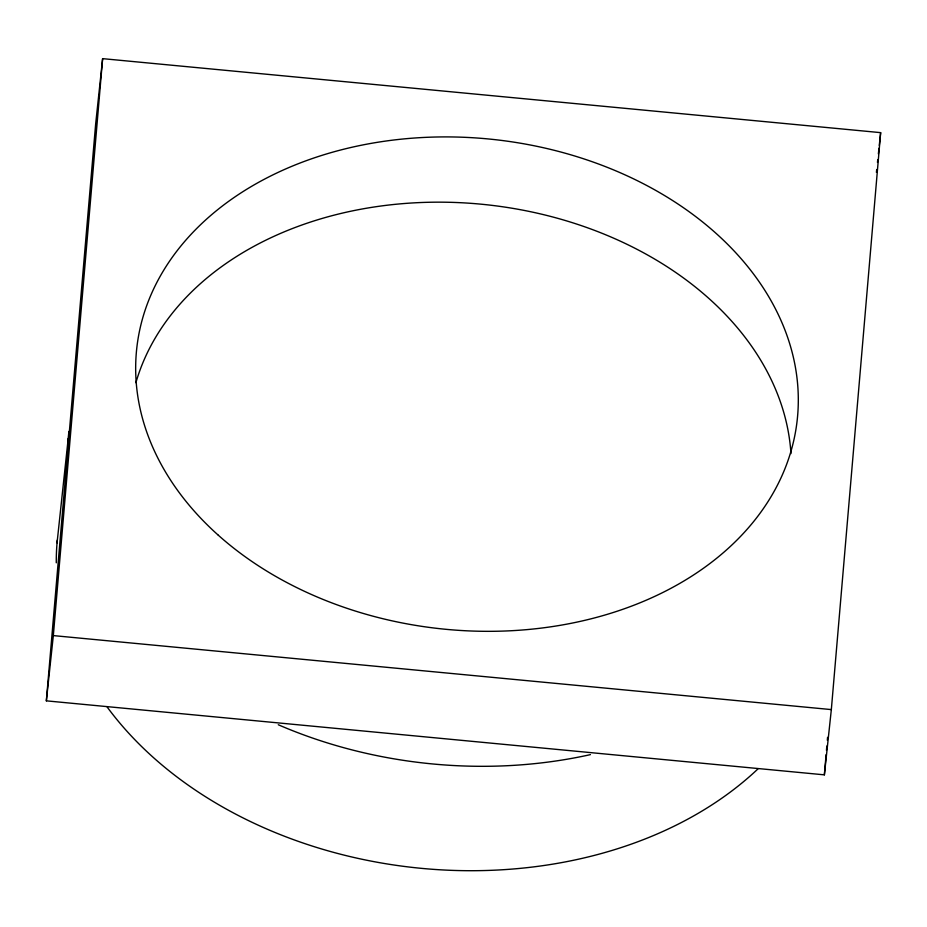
<?xml version="1.0" encoding="UTF-8"?>
<svg xmlns="http://www.w3.org/2000/svg" width="927" height="927" viewBox="0 0 927 927"><rect width="100%" height="100%" fill="white"/><g stroke="black" fill="none" stroke-linecap="round" stroke-linejoin="round"><path stroke-width="1.39" d="M46.35 700.847L95.666 123.905L102.63 58.644L880.65 132.642L831.334 709.595L824.37 774.845L46.35 700.847L53.326 635.598L102.63 58.644M824.37 774.845L826.096 754.648M826.455 750.325L826.826 746.003M827.324 740.233L827.568 737.347M57.057 542.874L68.216 438.471M876.409 172.364L876.71 169.525M877.463 162.434L877.765 159.595M878.379 153.928L878.981 148.25M879.283 145.412L880.65 132.642M53.326 635.598L831.334 709.595M135.887 382.7A332.167 246.072 6.1 0 1 486.768 204.763A332.167 246.072 6.1 0 1 790.963 453.616M590.429 754.624A390.788 289.491 6.1 0 1 278.274 724.74M67.729 445.551A390.788 289.491 6.1 0 1 68.934 431.426M757.938 768.923A390.788 289.491 6.1 0 1 107.173 707.034M56.28 562.816A390.788 289.491 6.1 0 1 57.323 540.059M218.355 535.261A332.167 246.072 6.1 0 0 780.951 477.961A332.167 246.072 6.1 0 0 401.646 139.131A332.167 246.072 6.1 0 0 218.355 535.261"/></g></svg>
